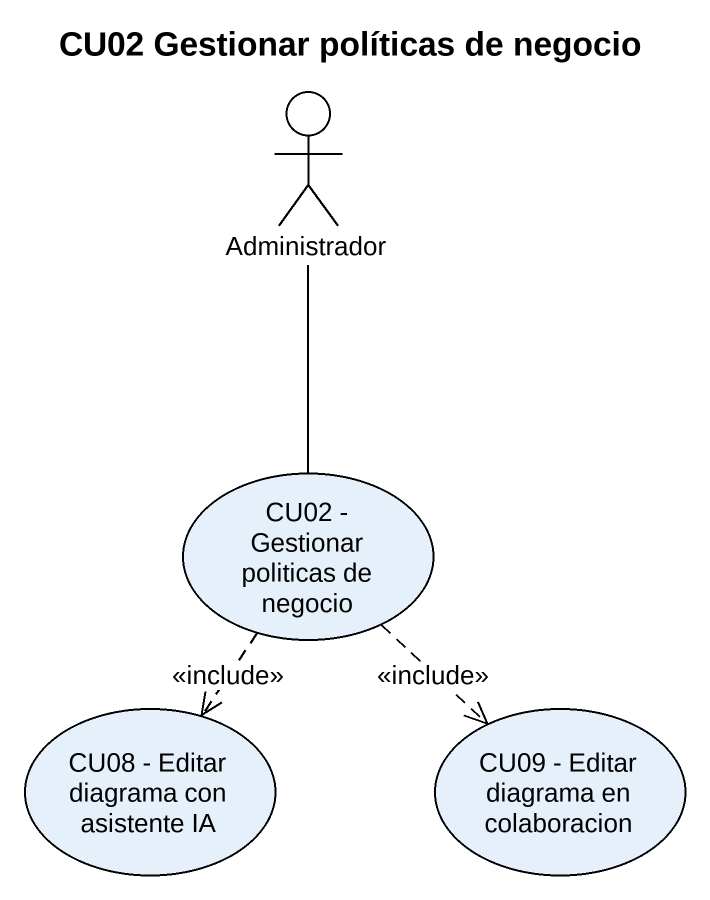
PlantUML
@startuml
title CU02 Gestionar políticas de negocio
actor Administrador
usecase "CU02 - Gestionar politicas de negocio" as CU02_Gestionar_politicas_de
usecase "CU08 - Editar diagrama con asistente IA" as CU08_Editar_diagrama_con
usecase "CU09 - Editar diagrama en colaboracion" as CU09_Editar_diagrama_en
CU02_Gestionar_politicas_de -up- Administrador
CU02_Gestionar_politicas_de ..> CU08_Editar_diagrama_con : <<include>>
CU02_Gestionar_politicas_de ..> CU09_Editar_diagrama_en : <<include>>
@enduml
